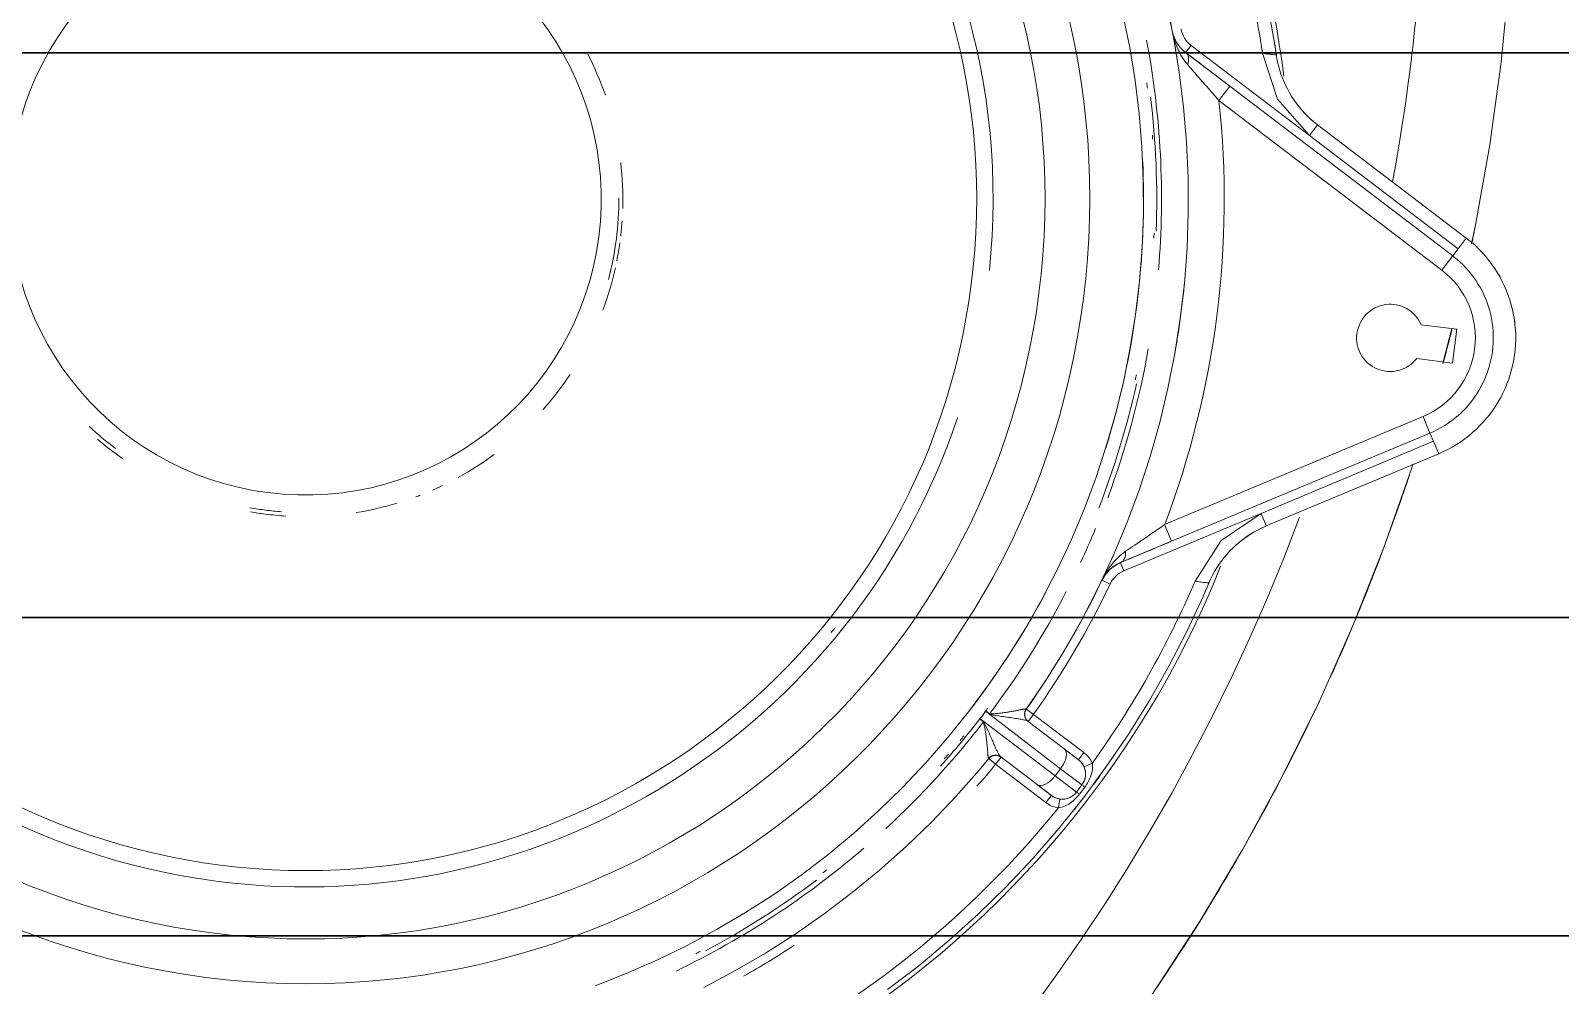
# Model space of a CAD drawing. Header units: millimetres. Extents: x -5247 to 64230, y -16204 to 29599.
# Drawn here: x 4089.9 to 4260.5, y 25147.1 to 25253.6 of the extents above; entities that cross this region are included whole.
import ezdxf

# ---------------------------------------------------------------- set-up
doc = ezdxf.new("R2010")
doc.units = ezdxf.units.MM
doc.layers.add('G-IMPT', color=7, linetype='Continuous', lineweight=18, transparency=0.75)
doc.layers.add('Вспомогательный трубопровод гипохлорита натрия', color=211, linetype='Continuous', lineweight=30)
doc.layers.add('Трубопровод товарного гипохлорита натрия', color=10, linetype='Continuous', lineweight=30)
doc.layers.add('Проектируемое технолог. оборудование', color=3, linetype='Continuous')

# ---------------------------------------------------------------- blocks, each defined once
blk = doc.blocks.new('Емкость Анион ДК60К3 - Емкость Анион ДК60К360_iam-742888-План инженерных коммуникаций')
at = {"layer": 'G-IMPT'}
for p, q in [((-103.56, -168.52), (-103.02, -169)), ((-103.02, -169), (-103.56, -168.52)), ((-99.05, -172.49), (-105.44, -180.88)), ((-98.25, -173.13), (-104.65, -181.49)), ((-104.16, -174.24), (-103.52, -173.47)), ((-98.26, -173.1), (-98.68, -172.83)), ((-108.43, -179.86), (-104.16, -174.24)), ((-103.34, -174.83), (-106.43, -178.88)), ((-106.43, -178.88), (-103.34, -174.83)), ((-103.36, -174.85), (-104.16, -174.24)), ((-107.64, -180.47), (-106.43, -178.88)), ((-98.59, -178.48), (-102.86, -184.1)), ((-102.45, -181.9), (-99.37, -177.86)), ((-102.45, -181.9), (-99.37, -177.86)), ((-102.45, -181.9), (-99.38, -177.88)), ((-98.59, -178.48), (-99.38, -177.88)), ((-98.05, -177.73), (-98.59, -178.48)), ((-97.88, -177.76), (-98.01, -177.67)), ((-108.43, -179.86), (-107.64, -180.47)), ((-107.31, -180.04), (-107.64, -180.47)), ((-107.26, -183.27), (-105.44, -180.88)), ((-105.44, -180.88), (-104.65, -181.49)), ((-109.02, -181.25), (-108.03, -181.39)), ((-106.46, -183.88), (-104.65, -181.49)), ((-102.45, -181.9), (-103.66, -183.5)), ((-107.26, -183.27), (-106.46, -183.88)), ((-106.46, -183.88), (-107.26, -183.27)), ((-104.05, -185.03), (-104.45, -184.12)), ((-103.66, -183.5), (-103.34, -183.07)), ((-102.86, -184.1), (-103.66, -183.5)), ((-83.63, -186.11), (-84.06, -187.01)), ((-82.78, -186.66), (-83.63, -186.11)), ((-81.67, -188.17), (-82.59, -188.56)), ((-76.18, -203.86), (-82.59, -188.56)), ((-81.67, -188.17), (-79.28, -193.88)), ((-77.43, -193.1), (-79.28, -193.88)), ((-79.28, -193.88), (-67.21, -222.7)), ((-67.21, -222.7), (-79.28, -193.88)), ((-77.43, -193.1), (-65.37, -221.93)), ((-23.12, -194.17), (-23.27, -194.24)), ((-23.98, -196.05), (-34.03, -209.25)), ((-28.52, -200.37), (-24.78, -195.44)), ((-24.78, -195.44), (-23.98, -196.05)), ((-49.05, -224.02), (-30.11, -199.15)), ((-30.11, -199.15), (-28.52, -200.37)), ((-47.45, -225.23), (-28.52, -200.37)), ((-28.52, -200.37), (-47.45, -225.23)), ((-77.57, -204.44), (-76.18, -203.86)), ((-77.57, -204.44), (-69.52, -223.67)), ((-69.52, -223.67), (-77.57, -204.44)), ((-68.13, -223.09), (-76.18, -203.86)), ((-34.03, -209.25), (-46.66, -225.83)), ((-32.84, -210.16), (-34.03, -209.25)), ((-45.47, -226.74), (-32.84, -210.16)), ((-32.84, -210.16), (-45.47, -226.74)), ((-59.41, -225.21), (-58.9, -221.23)), ((-55.13, -221.71), (-55.64, -225.69)), ((-69.52, -223.67), (-68.13, -223.09)), ((-67.21, -222.7), (-68.13, -223.09)), ((-65.37, -221.93), (-67.21, -222.7)), ((-55.64, -225.69), (-59.41, -225.21)), ((-59.27, -224.16), (-55.57, -225.13)), ((-49.05, -224.02), (-47.45, -225.23)), ((-47.45, -225.23), (-46.66, -225.83)), ((-45.47, -226.74), (-46.66, -225.83))]:
    blk.add_line(p, q, dxfattribs=at)
at = {"layer": 'G-IMPT', "flags": 128}
for points in [[(-129.41, -191.98), (-121.62, -197.06), (-113.63, -201.82), (-105.46, -206.25), (-97.11, -210.36), (-88.61, -214.13), (-79.97, -217.56), (-71.19, -220.64), (-70.65, -220.8)], [(-25.05, -205.56), (-20.74, -204.83)], [(-129.29, -162.2), (-126.62, -165.67), (-123.82, -169.04), (-120.88, -172.29), (-117.82, -175.41), (-114.63, -178.42), (-111.32, -181.29), (-107.91, -184.03), (-104.38, -186.63), (-100.76, -189.09), (-97.04, -191.4), (-93.23, -193.56), (-89.33, -195.57), (-85.36, -197.42), (-83.94, -198.03)], [(-128.87, -129.56), (-127.51, -133.04), (-126.01, -136.47), (-124.37, -139.83), (-122.6, -143.12), (-120.7, -146.35), (-118.68, -149.49), (-116.53, -152.55), (-114.26, -155.52), (-111.87, -158.4), (-109.36, -161.18), (-106.75, -163.85), (-104.04, -166.42), (-101.22, -168.88), (-98.31, -171.23), (-95.3, -173.46), (-92.21, -175.56), (-89.04, -177.54), (-85.79, -179.39), (-82.47, -181.11), (-79.08, -182.7), (-75.64, -184.15), (-72.13, -185.46), (-68.58, -186.63), (-64.99, -187.65), (-61.35, -188.54), (-57.68, -189.27), (-53.99, -189.86), (-50.28, -190.3), (-46.55, -190.59), (-42.81, -190.73), (-39.07, -190.72), (-35.34, -190.57), (-31.61, -190.26), (-27.9, -189.81), (-24.21, -189.2), (-20.54, -188.45)], [(-129.04, -141.68), (-127.19, -145.16), (-125.21, -148.57), (-123.09, -151.89), (-120.84, -155.12), (-118.46, -158.26), (-115.96, -161.31), (-113.34, -164.25), (-110.6, -167.08), (-107.75, -169.8), (-104.8, -172.41), (-103.52, -173.47)], [(-103.35, -174.84), (-103.26, -174.69), (-103.2, -174.53), (-103.17, -174.39), (-103.16, -174.12), (-103.21, -173.93), (-103.27, -173.79), (-103.39, -173.6), (-103.52, -173.47)], [(-103.24, -174.64), (-103.22, -174.61), (-103.21, -174.57), (-103.2, -174.53), (-103.19, -174.49), (-103.18, -174.45), (-103.17, -174.41), (-103.16, -174.37), (-103.16, -174.33), (-103.16, -174.29), (-103.16, -174.25), (-103.16, -174.21), (-103.16, -174.17), (-103.16, -174.13), (-103.17, -174.09), (-103.17, -174.06), (-103.18, -174.02), (-103.19, -173.98), (-103.2, -173.94), (-103.22, -173.9), (-103.23, -173.86), (-103.25, -173.83), (-103.26, -173.79), (-103.28, -173.76), (-103.3, -173.72), (-103.33, -173.69), (-103.35, -173.65), (-103.37, -173.62), (-103.4, -173.59), (-103.42, -173.56), (-103.45, -173.53), (-103.48, -173.51), (-103.51, -173.48), (-103.52, -173.47)], [(-99.44, -172.88), (-99.29, -172.69), (-99.13, -172.49)], [(-98.68, -172.83), (-98.46, -172.98), (-98.24, -173.13)], [(-98.23, -173.18), (-98.38, -173.37), (-98.53, -173.57)], [(-106.43, -178.88), (-106.51, -178.98), (-106.59, -179.09), (-106.67, -179.19), (-106.75, -179.29), (-106.82, -179.39), (-106.89, -179.49), (-106.96, -179.58), (-107.03, -179.66), (-107.09, -179.74), (-107.15, -179.82), (-107.21, -179.9), (-107.26, -179.97), (-107.31, -180.04), (-107.36, -180.1), (-107.4, -180.15), (-107.44, -180.21), (-107.48, -180.26), (-107.51, -180.3), (-107.54, -180.34), (-107.56, -180.37), (-107.59, -180.4), (-107.6, -180.42), (-107.62, -180.44), (-107.63, -180.46), (-107.64, -180.46), (-107.64, -180.47)], [(-98.01, -177.67), (-98.04, -177.64), (-98.08, -177.62), (-98.11, -177.6), (-98.15, -177.59), (-98.18, -177.57), (-98.22, -177.55), (-98.26, -177.54), (-98.3, -177.53), (-98.33, -177.52), (-98.37, -177.51), (-98.41, -177.5), (-98.45, -177.49), (-98.49, -177.49), (-98.53, -177.49), (-98.57, -177.48), (-98.61, -177.48), (-98.65, -177.49), (-98.69, -177.49), (-98.73, -177.49), (-98.77, -177.5), (-98.81, -177.51), (-98.85, -177.52), (-98.89, -177.53), (-98.92, -177.54), (-98.96, -177.56), (-99, -177.57), (-99.03, -177.59), (-99.07, -177.61), (-99.1, -177.63), (-99.14, -177.65), (-99.17, -177.67), (-99.2, -177.7), (-99.23, -177.72), (-99.26, -177.75), (-99.29, -177.78), (-99.32, -177.8), (-99.35, -177.83), (-99.37, -177.87), (-99.38, -177.88)], [(-98.01, -177.67), (-98.16, -177.58), (-98.32, -177.52), (-98.46, -177.49), (-98.73, -177.49), (-98.93, -177.55), (-99.07, -177.61), (-99.25, -177.74), (-99.37, -177.87)], [(-98.01, -177.67), (-94.75, -179.88), (-91.4, -181.96), (-87.97, -183.9), (-84.47, -185.7), (-80.9, -187.36), (-77.26, -188.88), (-73.57, -190.25), (-69.82, -191.48), (-66.03, -192.55), (-62.2, -193.47), (-58.34, -194.23), (-54.45, -194.84), (-50.53, -195.3), (-46.6, -195.6), (-42.67, -195.74), (-38.73, -195.72), (-34.79, -195.54), (-30.87, -195.21), (-26.96, -194.72), (-23.07, -194.08), (-19.21, -193.28)], [(-103.66, -183.5), (-103.66, -183.49), (-103.65, -183.49), (-103.64, -183.47), (-103.63, -183.46), (-103.61, -183.43), (-103.59, -183.41), (-103.57, -183.37), (-103.54, -183.33), (-103.51, -183.29), (-103.47, -183.25), (-103.43, -183.19), (-103.39, -183.14), (-103.34, -183.08), (-103.29, -183.01), (-103.24, -182.94), (-103.18, -182.87), (-103.12, -182.79), (-103.06, -182.71), (-102.99, -182.62), (-102.93, -182.53), (-102.85, -182.44), (-102.78, -182.34), (-102.71, -182.24), (-102.63, -182.14), (-102.55, -182.03), (-102.46, -181.92), (-102.45, -181.9)], [(-106.46, -183.88), (-106, -184.14), (-105.51, -184.27)], [(-105.51, -184.27), (-104.98, -184.27), (-104.45, -184.12)], [(-81.67, -188.17), (-81.73, -188.03), (-81.8, -187.88), (-81.88, -187.74), (-81.96, -187.6), (-82.05, -187.47), (-82.14, -187.34), (-82.24, -187.21), (-82.34, -187.09), (-82.45, -186.97), (-82.56, -186.86)], [(-23.83, -194.55), (-23.96, -194.64), (-24.08, -194.74), (-24.21, -194.84), (-24.33, -194.95), (-24.44, -195.06), (-24.55, -195.17), (-24.66, -195.29), (-24.76, -195.42), (-24.78, -195.44)], [(-83.75, -196.49), (-83.79, -196.82), (-83.83, -197.15), (-83.87, -197.44), (-83.9, -197.69), (-83.92, -197.87), (-83.94, -197.99)], [(-83.75, -196.49), (-79.21, -199.41), (-76.18, -203.86)], [(-83.94, -198.03), (-83.51, -198.23), (-83.08, -198.44), (-82.66, -198.67), (-82.24, -198.92), (-81.84, -199.18), (-81.45, -199.46), (-81.07, -199.76), (-80.71, -200.07), (-80.35, -200.39), (-80.01, -200.73), (-79.69, -201.08), (-79.37, -201.45), (-79.08, -201.82), (-78.79, -202.21), (-78.53, -202.61), (-78.28, -203.02), (-78.04, -203.44), (-77.83, -203.87), (-77.63, -204.3), (-77.57, -204.44)], [(-34.03, -209.25), (-29.98, -205.7), (-24.86, -204.02)], [(-25.05, -205.52), (-25.03, -205.4), (-25.01, -205.21), (-24.98, -204.97), (-24.94, -204.67), (-24.9, -204.35), (-24.86, -204.01)], [(-32.84, -210.16), (-32.54, -209.79), (-32.23, -209.42), (-31.9, -209.07), (-31.56, -208.73), (-31.21, -208.41), (-30.84, -208.1), (-30.46, -207.81), (-30.07, -207.53), (-29.67, -207.26), (-29.26, -207.02), (-28.83, -206.79), (-28.4, -206.57), (-27.97, -206.38), (-27.52, -206.2), (-27.07, -206.04), (-26.61, -205.9), (-26.15, -205.77), (-25.68, -205.67), (-25.2, -205.58), (-25.05, -205.56)], [(-67.21, -222.7), (-67.03, -223.12), (-66.82, -223.54), (-66.6, -223.94), (-66.37, -224.34), (-66.12, -224.72), (-65.85, -225.1), (-65.57, -225.46), (-65.28, -225.81), (-64.97, -226.16), (-64.65, -226.48), (-64.31, -226.8), (-63.96, -227.1), (-63.6, -227.39), (-63.23, -227.66), (-62.85, -227.92), (-62.46, -228.16), (-62.06, -228.39), (-61.65, -228.6), (-61.23, -228.79), (-60.81, -228.97), (-60.38, -229.13), (-59.94, -229.27), (-59.5, -229.39), (-59.05, -229.5), (-58.6, -229.59), (-58.14, -229.66), (-57.69, -229.71), (-57.23, -229.75), (-56.77, -229.76), (-56.31, -229.76), (-55.85, -229.74), (-55.39, -229.7), (-54.94, -229.64), (-54.48, -229.56), (-54.03, -229.47), (-53.59, -229.36), (-53.14, -229.23), (-52.71, -229.08), (-52.28, -228.92), (-51.86, -228.74), (-51.44, -228.54), (-51.03, -228.32), (-50.64, -228.09), (-50.25, -227.85), (-49.87, -227.58), (-49.5, -227.31), (-49.15, -227.02), (-48.8, -226.71), (-48.47, -226.39), (-48.15, -226.06), (-47.85, -225.72), (-47.56, -225.36), (-47.45, -225.23)], [(-69.52, -223.67), (-69.29, -224.18), (-69.05, -224.68), (-68.78, -225.18), (-68.49, -225.66), (-68.19, -226.13), (-67.86, -226.58), (-67.52, -227.03), (-67.16, -227.46), (-66.79, -227.87), (-66.39, -228.27), (-65.99, -228.65), (-65.56, -229.02), (-65.13, -229.37), (-64.67, -229.7), (-64.21, -230.02), (-63.73, -230.31), (-63.25, -230.59), (-62.75, -230.84), (-62.24, -231.08), (-61.72, -231.29), (-61.2, -231.49), (-60.67, -231.66), (-60.13, -231.81), (-59.58, -231.94), (-59.03, -232.05), (-58.48, -232.14), (-57.92, -232.2), (-57.37, -232.24), (-56.81, -232.26), (-56.25, -232.26), (-55.69, -232.23), (-55.13, -232.18), (-54.57, -232.11), (-54.02, -232.02), (-53.47, -231.91), (-52.93, -231.77), (-52.39, -231.61), (-51.86, -231.43), (-51.34, -231.23), (-50.82, -231.01), (-50.32, -230.77), (-49.82, -230.51), (-49.34, -230.23), (-48.87, -229.93), (-48.41, -229.61), (-47.96, -229.27), (-47.53, -228.92), (-47.11, -228.55), (-46.7, -228.16), (-46.31, -227.76), (-45.94, -227.34), (-45.59, -226.9), (-45.47, -226.74)], [(-46.08, -227.32), (-44.23, -227.73), (-35.08, -229.37), (-25.86, -230.65), (-16.61, -231.55), (-7.32, -232.09), (1.97, -232.25), (11.27, -232.04), (20.55, -231.45), (29.8, -230.5), (39.01, -229.18), (48.15, -227.49), (57.22, -225.44), (61.45, -224.35)]]:
    blk.add_lwpolyline(points, dxfattribs=at)
at = {"layer": 'G-IMPT'}
for centre, radius, start, end in [((1.37, 0.25), 222.5, 171.6009, 249.4922), ((-41.13, -97.25), 110, 24.62, 248.1445), ((-41.13, -97.25), 108, 114.3719, 171.0571), ((-41.13, -97.25), 87.5, 352.7145, 172.7145), ((-41.13, -97.25), 82.5, 352.7145, 172.7145), ((-41.13, -97.25), 76.71, 84.0397, 172.7145), ((-41.13, -97.25), 74.88, 352.7145, 172.7145), ((-41.13, -97.25), 95.5, 145.5433, 163.7007), ((-41.13, -97.25), 33, 352.7145, 172.7145), ((-41.13, -97.25), 34.97, 136.3686, 142.7145), ((-41.13, -97.25), 35.41, 139.0852, 144.8063), ((-41.13, -97.25), 108, 174.3719, 231.0571), ((-41.13, -97.25), 87.5, 172.7145, 352.7145), ((-41.13, -97.25), 82.5, 172.7145, 352.7145), ((-41.13, -97.25), 76.71, 172.7145, 251.4645), ((-41.13, -97.25), 74.88, 172.7145, 352.7145), ((-41.13, -97.25), 35.41, 170.0466, 172.7145), ((-41.13, -97.25), 34.97, 169.8132, 172.7145), ((-41.13, -97.25), 35.41, 172.7145, 176.4717), ((-41.13, -97.25), 34.97, 172.7145, 175.6158), ((-41.13, -97.25), 33, 172.7145, 352.7145), ((-41.13, -97.25), 35.41, 189.1937, 196.7797), ((-41.13, -97.25), 76.71, 264.0397, 352.7145), ((-41.13, -97.25), 35.41, 200.3548, 201.2132), ((-41.13, -97.25), 35.41, 203.5702, 205.5512), ((-41.13, -97.25), 35.41, 208.7455, 216.4679), ((-41.13, -97.25), 35.41, 228.5453, 236.4768), ((-41.13, -97.25), 35.41, 289.1081, 297.1464), ((-41.13, -97.25), 35.41, 249.5434, 257.5409), ((-41.13, -97.25), 34.97, 255.1841, 270.2449), ((-41.13, -97.25), 35.41, 258.8097, 262.0916), ((-41.13, -97.25), 35.41, 263.3374, 266.084), ((-41.13, -97.25), 35.41, 268.304, 276.6509), ((-41.13, -97.25), 95.5, 205.656, 220.712), ((-41.13, -97.25), 94.75, 207.3568, 207.7109), ((-41.13, -97.25), 94.97, 208.0429, 216.9028), ((-41.13, -97.25), 110, 277.1628, 335.38), ((-41.13, -97.25), 99.5, 209.4151, 213.2098), ((-41.13, -97.25), 94.75, 217.5309, 217.8585), ((-41.13, -97.25), 76, 230.5032, 230.9397), ((-41.13, -97.25), 95.5, 222.6812, 232.3735), ((-41.13, -97.25), 94.97, 228.2588, 232.393), ((-41.13, -97.25), 94.75, 230.4225, 230.8339), ((-41.13, -97.25), 99.5, 228.8411, 230.6987), ((-41.13, -97.25), 93.5, 232.6283, 242.7145), ((-104.16, -174.24), 1, 324.0882, 50.6987), ((-104.16, -174.24), 1, 324.0882, 50.6987), ((-41.13, -97.25), 95.5, 233.0555, 242.7184), ((-41.13, -97.25), 94.97, 233.036, 233.2871), ((-98.59, -178.48), 1, 54.7303, 142.7145), ((-98.59, -178.48), 1, 54.7303, 142.7145), ((-41.13, -97.25), 99.5, 234.7303, 244.44), ((-41.13, -97.25), 98.5, 234.7303, 244.44), ((-106.05, -181.68), 3, 142.7145, 171.723), ((-106.05, -181.68), 2, 142.7145, 232.7145), ((-106.05, -181.68), 2, 142.7145, 171.723), ((1.37, 0.25), 232.5, 232.4884, 239.0494), ((-41.13, -97.25), 109.5, 231.5743, 232.3106), ((-105.25, -182.28), 2, 232.7145, 322.7145), ((-105.25, -182.28), 2, 293.706, 322.7145), ((-105.25, -182.28), 3, 293.706, 322.7145), ((-41.13, -97.25), 95.5, 244.8923, 247.3707), ((-41.13, -97.25), 109.5, 233.3977, 234.3011), ((-41.13, -97.25), 108, 234.3719, 246.761), ((-41.13, -97.25), 94.97, 248.7349, 257.4673), ((-85.36, -189.72), 3, 22.7145, 64.44), ((-41.13, -97.25), 98.5, 244.44, 246.1464), ((-85.36, -189.72), 4, 22.7145, 64.44), ((-41.13, -97.25), 95.5, 249.5852, 259.93), ((-41.13, -97.25), 93.5, 252.7145, 272.7145), ((-41.13, -97.25), 98.5, 280.9889, 290.6987), ((-41.13, -97.25), 94.75, 257.7305, 258.0753), ((-41.13, -97.25), 95.5, 265.2767, 280.712), ((-41.13, -97.25), 94.75, 277.5147, 277.861), ((-41.13, -97.25), 94.75, 267.3592, 267.6967), ((-41.13, -97.25), 94.97, 267.8499, 276.9028), ((-41.13, -97.25), 94.75, 274.0512, 274.3219), ((-41.13, -97.25), 102.5, 249.2579, 276.1711), ((-41.13, -97.25), 98.5, 260.0093, 265.4197), ((-41.13, -97.25), 98.5, 279.2826, 280.9889), ((-21.59, -197.87), 4, 100.9889, 142.7145), ((-21.59, -197.87), 3, 100.9889, 142.7145), ((1.37, 0.25), 232.5, 237.7291, 244.9459), ((-41.13, -97.25), 109.5, 246.287, 246.9852), ((-41.13, -97.25), 108, 278.668, 291.0571), ((-88.64, -209.08), 12, 22.7145, 44.8499), ((-41.13, -97.25), 109.5, 278.4466, 279.1431), ((-23.29, -217.43), 12, 120.5791, 142.7145), ((1.37, 0.25), 232.5, 245.6105, 251.6148), ((-56.6, -218.26), 3.75, 293.1566, 232.2724), ((1.37, 0.25), 222.5, 259.5071, 284.9767), ((1.37, 0.25), 232.5, 250.8494, 251.6258), ((-56.6, -218.26), 9.5, 202.7145, 322.7145), ((1.37, 0.25), 232.5, 254.8269, 255.7815), ((1.37, 0.25), 232.5, 254.8406, 255.8), ((1.37, 0.25), 232.5, 258.2509, 258.7326), ((-56.6, -218.26), 14, 277.1647, 285.6176)]:
    blk.add_arc(centre, radius, start, end, dxfattribs=at)
for centre, major_axis, ratio, start_param, end_param in [((-99.92, -168.68), (3.61, 4.79), 0.000001, 3.141593, 3.186639), ((-25.04, -96.68), (-97.16, 73.98), 0.866025, 1.464504, 1.468621), ((-104.84, -180.09), (-1.59, 1.21), 0.5, 0, 1.570796), ((-94.35, -172.92), (3.66, 4.75), 0.000002, 3.096547, 3.141593), ((-104.04, -180.69), (-1.59, 1.21), 0.5, 1.570796, 3.141593), ((-34.93, -89.1), (-143.89, 109.56), 0.658782, 1.568047, 1.573546)]:
    blk.add_ellipse(centre, major_axis=major_axis, ratio=ratio, start_param=start_param, end_param=end_param, dxfattribs=at)
for points, knots in [([(-103.51, -173.45), (-103.49, -173.44), (-103.45, -173.43), (-103.36, -173.41), (-103.27, -173.4), (-103.17, -173.39), (-103.05, -173.38), (-102.91, -173.37), (-102.76, -173.36), (-102.61, -173.34), (-102.44, -173.33), (-102.26, -173.32), (-102.08, -173.3), (-101.88, -173.28), (-101.68, -173.26), (-101.48, -173.24), (-101.27, -173.22), (-101.05, -173.19), (-100.83, -173.16), (-100.6, -173.13), (-100.3, -173.08), (-99.91, -173), (-99.6, -172.93), (-99.44, -172.88)], [0, 0, 0, 0, 0.083333, 0.125, 0.166667, 0.208333, 0.25, 0.291667, 0.333333, 0.375, 0.416667, 0.458333, 0.5, 0.541667, 0.583333, 0.625, 0.666667, 0.708333, 0.75, 0.791667, 0.833333, 0.916667, 1, 1, 1, 1]), ([(-99.42, -172.9), (-99.76, -173.08), (-100.42, -173.41), (-101.22, -173.76), (-101.74, -173.98), (-102.02, -174.11), (-102.22, -174.19), (-102.41, -174.28), (-102.59, -174.36), (-102.76, -174.45), (-103.07, -174.6), (-103.26, -174.72), (-103.34, -174.83)], [0, 0, 0, 0, 0.2, 0.4, 0.5, 0.55, 0.6, 0.65, 0.7, 0.75, 0.8, 1, 1, 1, 1]), ([(-99.09, -172.5), (-99.13, -172.55), (-99.21, -172.64), (-99.33, -172.78), (-99.39, -172.86), (-99.42, -172.9)], [0, 0, 0, 0, 0.4, 0.7, 1, 1, 1, 1]), ([(-98.78, -174.7), (-98.76, -174.62), (-98.74, -174.47), (-98.71, -174.27), (-98.68, -174.07), (-98.63, -173.84), (-98.59, -173.67), (-98.55, -173.56)], [0, 0, 0, 0, 0.2, 0.4, 0.55, 0.7, 1, 1, 1, 1]), ([(-98.55, -173.56), (-98.52, -173.52), (-98.46, -173.44), (-98.36, -173.29), (-98.29, -173.19), (-98.25, -173.13)], [0, 0, 0, 0, 0.3, 0.6, 1, 1, 1, 1]), ([(-98.53, -173.57), (-98.53, -173.74), (-98.52, -174.06), (-98.49, -174.45), (-98.46, -174.76), (-98.43, -174.99), (-98.4, -175.21), (-98.37, -175.42), (-98.33, -175.63), (-98.3, -175.84), (-98.27, -176.04), (-98.23, -176.23), (-98.2, -176.41), (-98.17, -176.59), (-98.13, -176.75), (-98.1, -176.91), (-98.07, -177.05), (-98.05, -177.18), (-98.02, -177.3), (-98.01, -177.41), (-98, -177.49), (-97.99, -177.59), (-97.99, -177.63), (-97.99, -177.65)], [0, 0, 0, 0, 0.083333, 0.166667, 0.208333, 0.25, 0.291667, 0.333333, 0.375, 0.416667, 0.458333, 0.5, 0.541667, 0.583333, 0.625, 0.666667, 0.708333, 0.75, 0.791667, 0.833333, 0.875, 0.916667, 1, 1, 1, 1]), ([(-99.37, -177.86), (-99.3, -177.77), (-99.24, -177.59), (-99.16, -177.24), (-99.11, -176.95), (-99.06, -176.62), (-98.99, -176.16), (-98.9, -175.52), (-98.82, -174.98), (-98.78, -174.7)], [0, 0, 0, 0, 0.2, 0.3, 0.4, 0.5, 0.6, 0.8, 1, 1, 1, 1]), ([(-26.15, -195.68), (-25.87, -195.45), (-25.44, -195.13), (-24.82, -194.78), (-24.19, -194.48), (-23.37, -194.18), (-22.7, -194.01), (-22.36, -193.94)], [0, 0, 0, 0, 0.25, 0.375, 0.5, 0.75, 1, 1, 1, 1]), ([(-83.94, -197.99), (-83.94, -197.97), (-83.93, -197.89), (-83.9, -197.7), (-83.85, -197.28), (-83.79, -196.83), (-83.75, -196.49)], [0.1428571, 0.1428571, 0.1428571, 0.1428571, 0.2857143, 0.4285714, 0.5714286, 1, 1, 1, 1]), ([(-24.86, -204.02), (-24.89, -204.25), (-24.94, -204.7), (-25.01, -205.21), (-25.04, -205.44), (-25.05, -205.51), (-25.05, -205.52)], [0, 0, 0, 0, 0.2857143, 0.5714286, 0.7857143, 0.8571429, 0.8571429, 0.8571429, 0.8571429])]:
    blk.add_open_spline(points, degree=3, knots=knots, dxfattribs=at)
for points in [[(-103.51, -173.45), (-103.33, -173.6), (-103.03, -174.09), (-103.2, -174.64), (-103.34, -174.83)], [(-99.09, -172.48), (-99.02, -172.54), (-98.88, -172.66), (-98.75, -172.77), (-98.68, -172.83)], [(-97.99, -177.65), (-98.18, -177.51), (-98.74, -177.36), (-99.23, -177.67), (-99.37, -177.86)], [(-99.38, -177.88), (-99.38, -177.88), (-99.38, -177.87), (-99.37, -177.86), (-99.37, -177.86)], [(-107.5, -183.59), (-107.68, -183.45), (-108.04, -183.13), (-108.51, -182.57), (-108.87, -181.93), (-108.99, -181.47), (-109.02, -181.25)], [(-108.03, -181.39), (-108.05, -181.56), (-108.05, -181.72), (-108.04, -181.88)], [(-107.9, -182.43), (-107.83, -182.6), (-107.66, -182.9), (-107.4, -183.16), (-107.26, -183.27)], [(-107.5, -183.59), (-107.43, -183.49), (-107.36, -183.41), (-107.32, -183.35)], [(-106.71, -184.19), (-106.64, -184.1), (-106.57, -184.02), (-106.53, -183.96)], [(-104.05, -185.03), (-104.27, -185.07), (-104.74, -185.07), (-105.46, -184.89), (-106.12, -184.59), (-106.53, -184.33), (-106.71, -184.19)], [(-83.63, -186.11), (-83.01, -186.4), (-81.82, -187.14), (-80.81, -188.15), (-80.4, -188.75)], [(-81.67, -188.17), (-81.77, -187.92), (-82.03, -187.45), (-82.34, -187.08), (-82.51, -186.91)], [(-79.28, -193.88), (-79.71, -192.85), (-80.55, -190.85), (-81.33, -188.99), (-81.67, -188.17)], [(-80.4, -188.75), (-80.69, -188.76), (-81.28, -188.67), (-81.59, -188.35), (-81.67, -188.17)], [(-80.4, -188.75), (-79.96, -189.39), (-78.97, -190.84), (-77.95, -192.35), (-77.43, -193.1)], [(-22.36, -193.94), (-22.8, -194.03), (-23.67, -194.35), (-24.44, -195), (-24.78, -195.44)], [(-30.11, -199.15), (-29.43, -198.55), (-28.06, -197.35), (-26.74, -196.2), (-26.15, -195.68)], [(-24.78, -195.44), (-25.32, -196.15), (-26.53, -197.75), (-27.85, -199.49), (-28.52, -200.37)], [(-26.15, -195.68), (-25.87, -195.77), (-25.28, -195.83), (-24.89, -195.6), (-24.78, -195.44)]]:
    blk.add_open_spline(points, degree=3, dxfattribs=at)
blk = doc.blocks.new('Емкость Анион ДК60К3 - ДК60К3-742889-План инженерных коммуникаций')
blk.add_blockref('Емкость Анион ДК60К3 - Емкость Анион ДК60К360_iam-742888-План инженерных коммуникаций', (0, 0))

msp = doc.modelspace()

# ---------------------------------------------------------------- linework, layer by layer
at = {"layer": 'Вспомогательный трубопровод гипохлорита натрия'}
msp.add_lwpolyline([(3753.599, 25188.086), (7430.389, 25188.086), (7430.389, 22925.163), (7493.389, 22925.163), (7493.389, 25251.086), (3753.599, 25251.086)], dxfattribs=at)
at = {"layer": 'Трубопровод товарного гипохлорита натрия'}
msp.add_lwpolyline([(6812.777, 24292.51), (6812.777, 25152.604), (3701.974, 25152.604), (3701.974, 24806.087)], dxfattribs=at)

# ---------------------------------------------------------------- block references
at = {"layer": 'Проектируемое технолог. оборудование', "rotation": 90.00000000000001}
msp.add_blockref('Емкость Анион ДК60К3 - ДК60К3-742889-План инженерных коммуникаций', (4023.27, 25275.89), dxfattribs=at)

doc.saveas('drawing.dxf')
